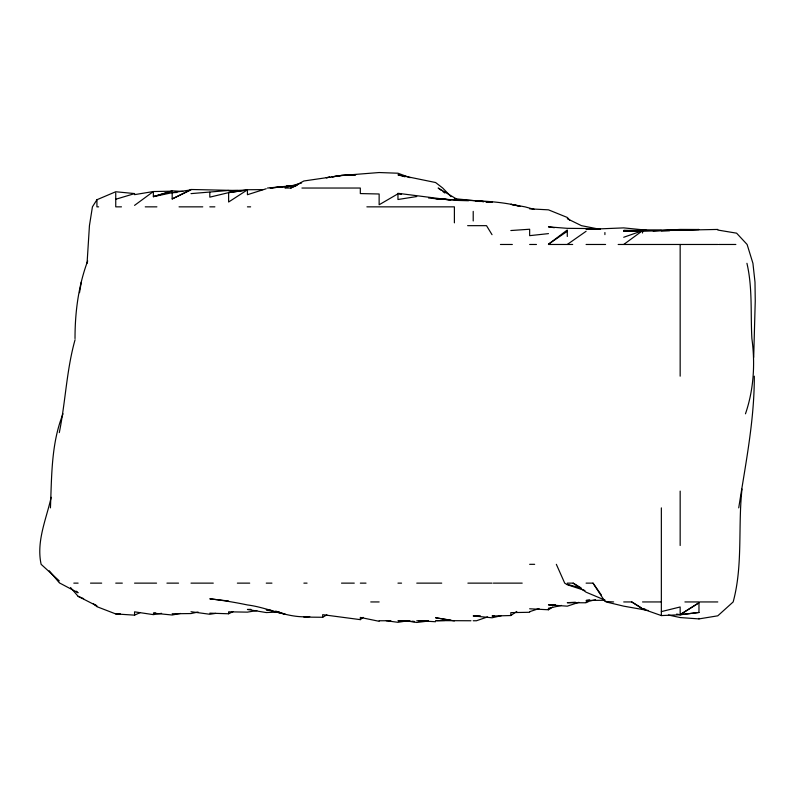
<?xml version="1.0" encoding="UTF-8"?>
<svg xmlns="http://www.w3.org/2000/svg" width="795" height="795" viewBox="0 0 795 795"><rect width="100%" height="100%" fill="white"/><g stroke="black" fill="none" stroke-linecap="round" stroke-linejoin="round"><path stroke-width="1.19" d="M754.306 376.174C754.435 420.495 745.501 464.23 738.734 507.876M753.69 357.362L755.25 300.917L754.992 282.106L752.925 263.294L747.111 244.472L736.607 233.173L717.796 230.043M50.433 507.876C51.774 476.354 51.089 443.59 63.044 413.807M75.018 338.551C74.988 312.117 78.427 285.803 87.698 260.939M742.003 489.064C737.879 526.459 743.096 565.424 733.159 601.944L717.796 615.817L698.974 618.907L680.162 617.556L668.406 615.022M87.062 263.294L89.438 225.661L92.429 206.849L96.92 199.734L115.742 191.754L134.554 193.563M79.51 292.689L81.309 282.106M59.297 432.619C65.558 401.813 66.512 370.092 75.068 339.723M51.168 497.292C46.259 519.304 36.153 541.365 41.121 564.321L59.297 580.897M745.471 413.807C753.759 389.639 755.31 363.762 751.891 338.551C750.47 313.439 752.686 287.979 746.932 263.294M303.879 617.089L322.7 617.268L322.7 614.674L360.324 619.643L363.146 617.387M134.554 205.378L153.365 191.535L172.177 191.178M623.717 244.472L642.539 230.689L669.579 230.321M567.282 244.472L586.094 231.285M494.381 615.737L492.026 616.055L510.837 615.529L516.78 611.434M567.282 231.285L548.471 244.214L567.282 229.984L567.282 236.483M676.634 614.088L680.162 614.704L698.974 602.779L698.974 612.458L680.162 614.754L661.351 615.578L642.539 608.97L631.757 601.944L623.717 601.944M698.974 602.779L680.162 614.545L680.162 606.973L661.351 611.613M529.649 608.791L548.471 609.765L552.664 607.161M322.7 617.268L326.874 614.823M397.957 193.811L379.135 204.772L379.135 193.99L360.324 193.573L360.324 188.037L301.931 188.037M285.067 188.037L290.821 188.037L303.879 180.982L341.512 175.506L379.135 172.535L397.957 173.221L410.131 177.692M172.177 198.939L190.999 189.886L172.177 192.678L172.177 198.939L190.999 189.488L238.033 190.512M209.81 613.164L228.622 613.77L233.054 611.663M93.234 603.524L96.92 606.674L115.742 613.939L134.554 615.151L140.089 612.647M290.821 188.037L297.35 185.205M623.717 237.268L642.539 230.689L642.539 232.995M487.583 616.9L476.473 620.756L473.214 620.756M539.06 608.553L529.649 611.683L529.649 612.279L510.837 612.627L510.837 615.529M578.909 602.332L567.282 606.168L548.471 604.876L555.526 604.607M266.255 188.743L247.434 194.715L247.434 189.727L262.728 189.637M115.742 199.257L134.554 193.622L134.554 194.646L153.365 191.535L153.365 196.663L172.177 192.678L176.888 192.479M171.005 191.525L153.365 196.663L172.177 190.85L182.761 191.426M285.067 187.62L301.534 183.029M595.495 599.748L586.094 601.944L588.032 601.944M501.436 615.658L492.026 617.785L473.214 615.926L480.269 615.718M198.054 612.031L190.999 613.561L172.177 613.76M561.399 605.432L548.471 608.245L548.471 609.765M180.415 613.452L172.177 615.012L153.365 613.164L155.721 612.975M228.622 613.77L228.622 611.822L247.434 612.14L256.845 610.57M416.769 196.534L397.957 199.505L397.957 193.304L449.692 199.893M134.554 615.151L134.554 611.842L153.365 614.634L161.594 613.333M407.964 620.756L397.957 622.316L386.34 620.756M589.622 599.917L586.094 600.464L604.906 600.265M329.756 177.176L326.228 177.712L329.756 177.225M332.101 176.808L341.512 175.377L355.623 174.82M215.693 613.382L209.81 614.267L190.999 611.723M332.101 176.878L341.512 175.506L355.623 174.85M309.762 616.552C288.406 618.659 268.382 607.559 247.434 604.945C234.992 602.332 222.441 600.295 209.81 598.814L228.622 601.03M428.396 621.044L416.769 622.465L405.619 620.756L410.081 621.134M680.162 614.704L698.974 612.458M548.471 233.621L529.649 235.658L529.649 229.238L510.837 230.53M293.295 185.941L286.24 186.457L295.651 185.434L267.498 188.037M283.924 186.656L270.151 188.037L293.295 185.792M190.999 193.622L228.622 190.452M286.24 186.428L295.651 185.523M575.421 602.222L567.282 602.709L586.094 602.779M444.723 620.497L436.654 620.756M279.184 612.001L266.255 612.557L247.434 609.467L250.962 609.377M600.205 228.861L586.094 229.437L623.717 227.887L646.067 230.133M642.539 230.838L623.717 230.441L680.162 230.411L698.974 229.507L680.162 229.427L653.122 230.957M661.351 230.957L669.579 230.759M640.184 230.997L623.717 231.355L717.796 229.437M238.033 190.651L228.622 190.74L247.434 190.025L228.622 192.638L209.81 197.16L209.81 192.271M115.742 613.939L120.443 613.919M98.64 206.849L96.92 206.849L96.92 199.734M121.476 206.849L115.742 206.849L115.742 192.986M145.246 206.849L156.903 206.849M179.044 206.849L202.765 206.849M209.81 206.849L214.879 206.849M247.434 206.849L250.624 206.849M366.873 206.849L454.392 206.849L454.392 222.839M467.639 225.661L486.51 225.661L492.026 234.684M600.205 228.662L567.282 228.334L548.471 226.863L554.344 227.698M500.423 244.472L512.338 244.472M529.649 244.472L536.456 244.472M548.471 244.472L572.688 244.472M586.094 244.472L605.581 244.472M618.172 244.472L717.796 244.472M718.67 244.472L735.852 244.472M529.649 564.321L534.657 564.321M73.816 583.132L78.109 583.132M90.501 583.132L101.68 583.132M115.742 583.132L122.321 583.132M134.554 583.132L156.555 583.132M166.93 583.132L178.547 583.132M190.999 583.132L213.279 583.132M237.357 583.132L249.719 583.132M266.255 583.132L271.95 583.132M303.879 583.132L307.049 583.132M341.512 583.132L354.272 583.132M360.324 583.132L366.008 583.132M397.957 583.132L401.564 583.132M416.769 583.132L441.722 583.132M467.887 583.132L492.026 583.132M493.337 583.132L522.196 583.132M567.282 583.132L573.175 583.132L581.125 587.912M586.094 583.132L593.02 583.132L601.408 595.107M370.748 601.944L379.135 601.944M642.539 601.944L661.351 601.944M684.912 601.944L698.974 601.944M699.878 601.944L717.796 601.944M379.135 620.756L390.852 620.756M408.56 620.756L397.957 620.756L414.424 621.571M416.769 620.756L428.396 620.756M470.938 620.756L435.581 620.607M642.539 229.964L661.351 230.252M454.392 200.33L468.503 200.747M428.525 197.955C458.864 201.572 490.118 198.77 519.88 206.223M529.649 208.837L548.471 209.84L567.282 217.452L569.796 220.195M418.587 620.756L435.581 621.73M613.651 601.944L604.906 601.437L593.02 583.132M454.392 198.661L483.797 201.582L475.559 201.065L480.269 201.493M454.392 620.915L435.581 617.765L450.864 620.199M475.559 201.046L483.797 201.552M454.392 199.893L435.581 198.581L450.864 199.903M486.142 201.97L490.853 202.347L486.142 201.821M412.307 621.322L414.533 621.501M270.956 610.272L266.255 609.785L285.067 614.128L275.656 611.077M642.539 608.513L644.884 608.881M399.13 194.01L401.485 194.397M600.205 229.367L581.463 225.661L567.282 218.724M519.88 206.342L510.837 204.305L524.978 206.849L534.359 209.413M648.412 610.53L623.717 606.158L606.118 601.944M379.135 621.302L360.324 617.427L360.324 619.643M405.013 176.798L397.957 174.801L435.581 182.522L442.716 188.037L451.063 196.653M567.282 584.285L577.866 587.296M584.921 590.516L567.282 584.742L564.708 583.132L556.341 564.321M604.906 600.096L586.094 592.186L573.175 583.132M70.536 587.525L78.109 596.32L83.644 598.665M456.608 199.048L438.144 188.037L441.016 190.164M59.864 583.132L78.109 592.782L76.221 591.172M78.109 596.32L96.92 605.939L95.082 604.607M631.757 601.944L641.555 607.917M442.924 191.585L444.832 193.006M49.24 570.77L59.297 582.765M698.974 618.341L698.974 618.907M680.162 244.472L680.162 376.174M680.162 491.111L680.162 545.499M661.351 507.876L661.351 615.578M604.906 232.537L604.906 234.614M473.214 211.371L473.214 220.96M247.434 189.846L228.622 202.019L228.622 192.638L247.434 189.846M492.026 202.059L486.142 201.701L492.026 202.059"/></g></svg>
